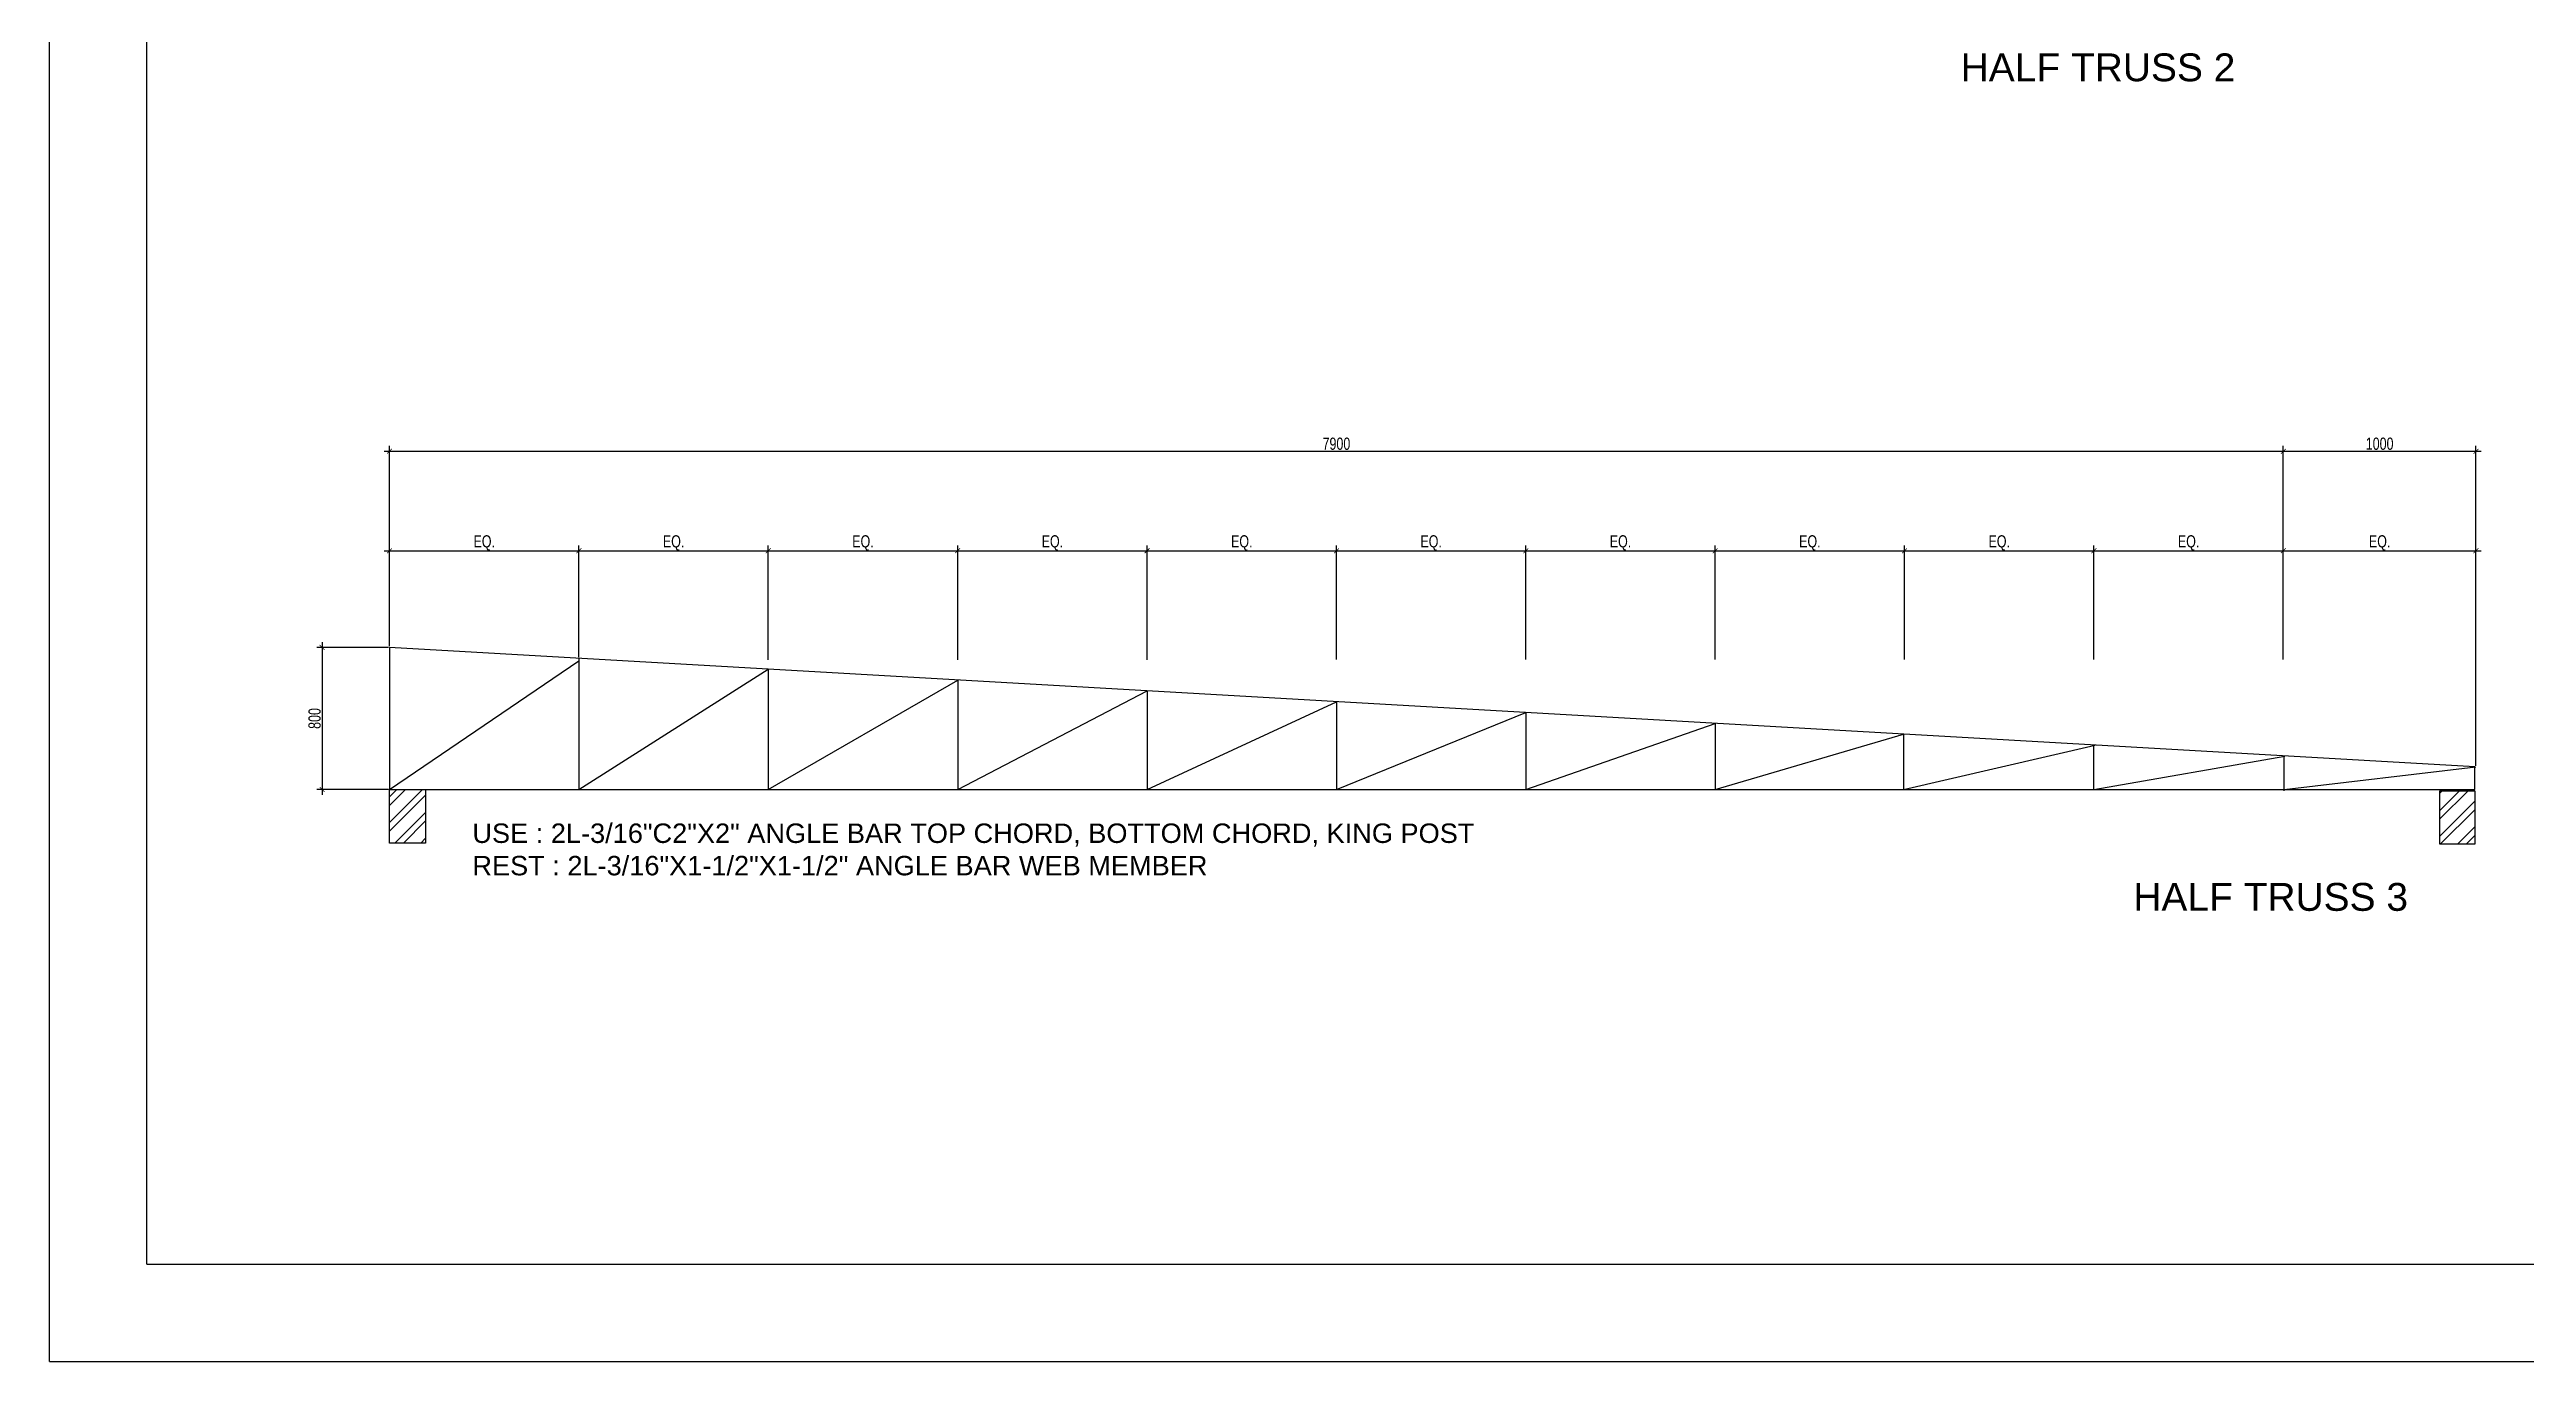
# Model space of a CAD drawing. Header units: millimetres. Extents: x -248340 to 456025, y 261499 to 1049645.
# Drawn here: x 19392 to 70311, y 435004 to 461980 of the extents above; entities that cross this region are included whole.
import ezdxf

# ---------------------------------------------------------------- set-up
doc = ezdxf.new("R2010")
doc.units = ezdxf.units.MM
doc.header["$LTSCALE"] = 8
doc.header["$MEASUREMENT"] = 0
doc.header["$PDMODE"] = 3
doc.header["$PDSIZE"] = 0.3125
doc.linetypes.add('DASHED', pattern=[19.05, 12.7, -6.35])
doc.layers.get('0').update_dxf_attribs({"linetype": 'CONTINUOUS'})
doc.layers.get('DEFPOINTS').update_dxf_attribs({"color": 8, "linetype": 'CONTINUOUS'})
doc.layers.add('13. Text', color=2, linetype='CONTINUOUS', lineweight=5)
doc.layers.add('DIM', color=2, linetype='CONTINUOUS', lineweight=25)
doc.layers.add('mv', color=30, linetype='CONTINUOUS', plot=False)
doc.styles.add('ARIAL', font='arial.ttf')
doc.styles.add('EN-SCL-DIM', font='swisscl.ttf')
doc.dimstyles.new('SC50', dxfattribs={"dimscale": 0.5, "dimtxt": 250, "dimasz": 200, "dimexe": 220, "dimexo": 50, "dimgap": 50, "dimtad": 1, "dimdec": 0, "dimrnd": 1, "dimzin": 0, "dimdsep": 46, "dimlunit": 6, "dimtxsty": 'EN-SCL-DIM', "dimblk": 'ARCHTICK', "dimcen": 100, "dimdle": 220, "dimclrd": 1, "dimclre": 1, "dimclrt": 3, "dimadec": 0, "dimazin": 0, "dimtfac": 1, "dimtdec": 0, "dimtofl": 0, "dimtmove": 0, "dimatfit": 3, "dimldrblk": 'OPEN90', "dimfxl": 1, "dimtolj": 1, "dimtzin": 0, "dimarcsym": 1})

# ---------------------------------------------------------------- blocks, each defined once
blk = doc.blocks.new('_ArchTick')
at = {"color": 0, "linetype": 'ByBlock', "const_width": 0.15}
blk.add_lwpolyline([(-0.5, -0.5), (0.5, 0.5)], dxfattribs=at)
blk = doc.blocks.new('*D883')
at = {"layer": 'DEFPOINTS', "color": 0, "lineweight": 30, "ltscale": 1.25, "transparency": 16777216}
for p in [(30275, 451673), (26382, 449685), (30275, 449461)]:
    blk.add_point(p, dxfattribs=at)
at = {"layer": 'DIM', "color": 1, "lineweight": -2, "ltscale": 1.25, "transparency": 16777216}
for p, q in [((26272, 451673), (30385, 451673)), ((26382, 449710), (26382, 451783)), ((30275, 449486), (30275, 451783))]:
    blk.add_line(p, q, dxfattribs=at)
at = {"layer": 'DIM', "color": 1, "lineweight": -2, "ltscale": 1.25, "transparency": 16777216, "xscale": 100, "yscale": 100, "zscale": 100, "rotation": 180}
blk.add_blockref('_ArchTick', (26382, 451673), dxfattribs=at)
at = {"layer": 'DIM', "color": 1, "lineweight": -2, "ltscale": 1.25, "transparency": 16777216, "xscale": 100, "yscale": 100, "zscale": 100}
blk.add_blockref('_ArchTick', (30275, 451673), dxfattribs=at)
at = {"layer": 'DIM', "color": 3, "ltscale": 1.25, "transparency": 16777216, "insert": (28328, 451833), "char_height": 125, "attachment_point": 5, "style": 'EN-SCL-DIM'}
blk.add_mtext('\\A1;{\\H2x;EQ.}', dxfattribs=at)
blk = doc.blocks.new('_Open90')
at = {"color": 0, "linetype": 'ByBlock', "lineweight": -2}
for p, q in [((0, 0), (-1, 0)), ((-0.5, 0.5), (0, 0)), ((0, 0), (-0.5, -0.5))]:
    blk.add_line(p, q, dxfattribs=at)
blk = doc.blocks.new('*D884')
at = {"layer": 'DEFPOINTS', "color": 0, "lineweight": 30, "ltscale": 1.25, "transparency": 16777216}
for p in [(30275, 451673), (26382, 449685), (30275, 449461)]:
    blk.add_point(p, dxfattribs=at)
at = {"layer": 'DIM', "color": 1, "lineweight": -2, "ltscale": 1.25, "transparency": 16777216}
for p, q in [((26272, 451673), (30385, 451673)), ((26382, 449710), (26382, 451783)), ((30275, 449486), (30275, 451783))]:
    blk.add_line(p, q, dxfattribs=at)
at = {"layer": 'DIM', "color": 1, "lineweight": -2, "ltscale": 1.25, "transparency": 16777216, "xscale": 100, "yscale": 100, "zscale": 100, "rotation": 180}
blk.add_blockref('_ArchTick', (26382, 451673), dxfattribs=at)
at = {"layer": 'DIM', "color": 1, "lineweight": -2, "ltscale": 1.25, "transparency": 16777216, "xscale": 100, "yscale": 100, "zscale": 100}
blk.add_blockref('_ArchTick', (30275, 451673), dxfattribs=at)
at = {"layer": 'DIM', "color": 3, "ltscale": 1.25, "transparency": 16777216, "insert": (28328, 451833), "char_height": 125, "attachment_point": 5, "style": 'EN-SCL-DIM'}
blk.add_mtext('\\A1;{\\H2x;EQ.}', dxfattribs=at)
blk = doc.blocks.new('*D885')
at = {"layer": 'DEFPOINTS', "color": 0, "lineweight": 30, "ltscale": 1.25, "transparency": 16777216}
for p in [(30275, 451673), (26382, 449685), (30275, 449461)]:
    blk.add_point(p, dxfattribs=at)
at = {"layer": 'DIM', "color": 1, "lineweight": -2, "ltscale": 1.25, "transparency": 16777216}
for p, q in [((26272, 451673), (30385, 451673)), ((26382, 449710), (26382, 451783)), ((30275, 449486), (30275, 451783))]:
    blk.add_line(p, q, dxfattribs=at)
at = {"layer": 'DIM', "color": 1, "lineweight": -2, "ltscale": 1.25, "transparency": 16777216, "xscale": 100, "yscale": 100, "zscale": 100, "rotation": 180}
blk.add_blockref('_ArchTick', (26382, 451673), dxfattribs=at)
at = {"layer": 'DIM', "color": 1, "lineweight": -2, "ltscale": 1.25, "transparency": 16777216, "xscale": 100, "yscale": 100, "zscale": 100}
blk.add_blockref('_ArchTick', (30275, 451673), dxfattribs=at)
at = {"layer": 'DIM', "color": 3, "ltscale": 1.25, "transparency": 16777216, "insert": (28328, 451833), "char_height": 125, "attachment_point": 5, "style": 'EN-SCL-DIM'}
blk.add_mtext('\\A1;{\\H2x;EQ.}', dxfattribs=at)
blk = doc.blocks.new('*D865')
at = {"layer": 'DEFPOINTS', "color": 0, "lineweight": 30, "ltscale": 1.25, "transparency": 16777216}
for p in [(41954, 451673), (38061, 449685), (41954, 449409)]:
    blk.add_point(p, dxfattribs=at)
at = {"layer": 'DIM', "color": 1, "lineweight": -2, "ltscale": 1.25, "transparency": 16777216}
for p, q in [((37951, 451673), (42064, 451673)), ((38061, 449710), (38061, 451783)), ((41954, 449434), (41954, 451783))]:
    blk.add_line(p, q, dxfattribs=at)
at = {"layer": 'DIM', "color": 1, "lineweight": -2, "ltscale": 1.25, "transparency": 16777216, "xscale": 100, "yscale": 100, "zscale": 100, "rotation": 180}
blk.add_blockref('_ArchTick', (38061, 451673), dxfattribs=at)
at = {"layer": 'DIM', "color": 1, "lineweight": -2, "ltscale": 1.25, "transparency": 16777216, "xscale": 100, "yscale": 100, "zscale": 100}
blk.add_blockref('_ArchTick', (41954, 451673), dxfattribs=at)
at = {"layer": 'DIM', "color": 3, "ltscale": 1.25, "transparency": 16777216, "insert": (40008, 451833), "char_height": 125, "attachment_point": 5, "style": 'EN-SCL-DIM'}
blk.add_mtext('\\A1;{\\H2x;EQ.}', dxfattribs=at)
blk = doc.blocks.new('*D866')
at = {"layer": 'DEFPOINTS', "color": 0, "lineweight": 30, "ltscale": 1.25, "transparency": 16777216}
for p in [(38061, 451673), (34168, 449685), (38061, 449409)]:
    blk.add_point(p, dxfattribs=at)
at = {"layer": 'DIM', "color": 1, "lineweight": -2, "ltscale": 1.25, "transparency": 16777216}
for p, q in [((34058, 451673), (38171, 451673)), ((34168, 449710), (34168, 451783)), ((38061, 449434), (38061, 451783))]:
    blk.add_line(p, q, dxfattribs=at)
at = {"layer": 'DIM', "color": 1, "lineweight": -2, "ltscale": 1.25, "transparency": 16777216, "xscale": 100, "yscale": 100, "zscale": 100, "rotation": 180}
blk.add_blockref('_ArchTick', (34168, 451673), dxfattribs=at)
at = {"layer": 'DIM', "color": 1, "lineweight": -2, "ltscale": 1.25, "transparency": 16777216, "xscale": 100, "yscale": 100, "zscale": 100}
blk.add_blockref('_ArchTick', (38061, 451673), dxfattribs=at)
at = {"layer": 'DIM', "color": 3, "ltscale": 1.25, "transparency": 16777216, "insert": (36114, 451833), "char_height": 125, "attachment_point": 5, "style": 'EN-SCL-DIM'}
blk.add_mtext('\\A1;{\\H2x;EQ.}', dxfattribs=at)
blk = doc.blocks.new('*D867')
at = {"layer": 'DEFPOINTS', "color": 0, "lineweight": 30, "ltscale": 1.25, "transparency": 16777216}
for p in [(34168, 451673), (30275, 449685), (34168, 449409)]:
    blk.add_point(p, dxfattribs=at)
at = {"layer": 'DIM', "color": 1, "lineweight": -2, "ltscale": 1.25, "transparency": 16777216}
for p, q in [((30165, 451673), (34278, 451673)), ((30275, 449710), (30275, 451783)), ((34168, 449434), (34168, 451783))]:
    blk.add_line(p, q, dxfattribs=at)
at = {"layer": 'DIM', "color": 1, "lineweight": -2, "ltscale": 1.25, "transparency": 16777216, "xscale": 100, "yscale": 100, "zscale": 100, "rotation": 180}
blk.add_blockref('_ArchTick', (30275, 451673), dxfattribs=at)
at = {"layer": 'DIM', "color": 1, "lineweight": -2, "ltscale": 1.25, "transparency": 16777216, "xscale": 100, "yscale": 100, "zscale": 100}
blk.add_blockref('_ArchTick', (34168, 451673), dxfattribs=at)
at = {"layer": 'DIM', "color": 3, "ltscale": 1.25, "transparency": 16777216, "insert": (32221, 451833), "char_height": 125, "attachment_point": 5, "style": 'EN-SCL-DIM'}
blk.add_mtext('\\A1;{\\H2x;EQ.}', dxfattribs=at)
blk = doc.blocks.new('*D868')
at = {"layer": 'DEFPOINTS', "color": 0, "lineweight": 30, "ltscale": 1.25, "transparency": 16777216}
for p in [(45847, 451673), (41954, 449685), (45847, 449410)]:
    blk.add_point(p, dxfattribs=at)
at = {"layer": 'DIM', "color": 1, "lineweight": -2, "ltscale": 1.25, "transparency": 16777216}
for p, q in [((41844, 451673), (45957, 451673)), ((41954, 449710), (41954, 451783)), ((45847, 449435), (45847, 451783))]:
    blk.add_line(p, q, dxfattribs=at)
at = {"layer": 'DIM', "color": 1, "lineweight": -2, "ltscale": 1.25, "transparency": 16777216, "xscale": 100, "yscale": 100, "zscale": 100, "rotation": 180}
blk.add_blockref('_ArchTick', (41954, 451673), dxfattribs=at)
at = {"layer": 'DIM', "color": 1, "lineweight": -2, "ltscale": 1.25, "transparency": 16777216, "xscale": 100, "yscale": 100, "zscale": 100}
blk.add_blockref('_ArchTick', (45847, 451673), dxfattribs=at)
at = {"layer": 'DIM', "color": 3, "ltscale": 1.25, "transparency": 16777216, "insert": (43901, 451833), "char_height": 125, "attachment_point": 5, "style": 'EN-SCL-DIM'}
blk.add_mtext('\\A1;{\\H2x;EQ.}', dxfattribs=at)
blk = doc.blocks.new('*D869')
at = {"layer": 'DEFPOINTS', "color": 0, "lineweight": 30, "ltscale": 1.25, "transparency": 16777216}
for p in [(45847, 451673), (41954, 449685), (45847, 449410)]:
    blk.add_point(p, dxfattribs=at)
at = {"layer": 'DIM', "color": 1, "lineweight": -2, "ltscale": 1.25, "transparency": 16777216}
for p, q in [((41844, 451673), (45957, 451673)), ((41954, 449710), (41954, 451783)), ((45847, 449435), (45847, 451783))]:
    blk.add_line(p, q, dxfattribs=at)
at = {"layer": 'DIM', "color": 1, "lineweight": -2, "ltscale": 1.25, "transparency": 16777216, "xscale": 100, "yscale": 100, "zscale": 100, "rotation": 180}
blk.add_blockref('_ArchTick', (41954, 451673), dxfattribs=at)
at = {"layer": 'DIM', "color": 1, "lineweight": -2, "ltscale": 1.25, "transparency": 16777216, "xscale": 100, "yscale": 100, "zscale": 100}
blk.add_blockref('_ArchTick', (45847, 451673), dxfattribs=at)
at = {"layer": 'DIM', "color": 3, "ltscale": 1.25, "transparency": 16777216, "insert": (43901, 451833), "char_height": 125, "attachment_point": 5, "style": 'EN-SCL-DIM'}
blk.add_mtext('\\A1;{\\H2x;EQ.}', dxfattribs=at)
blk = doc.blocks.new('*D870')
at = {"layer": 'DEFPOINTS', "color": 0, "lineweight": 30, "ltscale": 1.25, "transparency": 16777216}
for p in [(45847, 451673), (41954, 449685), (45847, 449410)]:
    blk.add_point(p, dxfattribs=at)
at = {"layer": 'DIM', "color": 1, "lineweight": -2, "ltscale": 1.25, "transparency": 16777216}
for p, q in [((41844, 451673), (45957, 451673)), ((41954, 449710), (41954, 451783)), ((45847, 449435), (45847, 451783))]:
    blk.add_line(p, q, dxfattribs=at)
at = {"layer": 'DIM', "color": 1, "lineweight": -2, "ltscale": 1.25, "transparency": 16777216, "xscale": 100, "yscale": 100, "zscale": 100, "rotation": 180}
blk.add_blockref('_ArchTick', (41954, 451673), dxfattribs=at)
at = {"layer": 'DIM', "color": 1, "lineweight": -2, "ltscale": 1.25, "transparency": 16777216, "xscale": 100, "yscale": 100, "zscale": 100}
blk.add_blockref('_ArchTick', (45847, 451673), dxfattribs=at)
at = {"layer": 'DIM', "color": 3, "ltscale": 1.25, "transparency": 16777216, "insert": (43901, 451833), "char_height": 125, "attachment_point": 5, "style": 'EN-SCL-DIM'}
blk.add_mtext('\\A1;{\\H2x;EQ.}', dxfattribs=at)
blk = doc.blocks.new('*D871')
at = {"layer": 'DEFPOINTS', "color": 0, "lineweight": 30, "ltscale": 1.25, "transparency": 16777216}
for p in [(57527, 451673), (53634, 449685), (57527, 449410)]:
    blk.add_point(p, dxfattribs=at)
at = {"layer": 'DIM', "color": 1, "lineweight": -2, "ltscale": 1.25, "transparency": 16777216}
for p, q in [((53524, 451673), (57637, 451673)), ((53634, 449710), (53634, 451783)), ((57527, 449435), (57527, 451783))]:
    blk.add_line(p, q, dxfattribs=at)
at = {"layer": 'DIM', "color": 1, "lineweight": -2, "ltscale": 1.25, "transparency": 16777216, "xscale": 100, "yscale": 100, "zscale": 100, "rotation": 180}
blk.add_blockref('_ArchTick', (53634, 451673), dxfattribs=at)
at = {"layer": 'DIM', "color": 1, "lineweight": -2, "ltscale": 1.25, "transparency": 16777216, "xscale": 100, "yscale": 100, "zscale": 100}
blk.add_blockref('_ArchTick', (57527, 451673), dxfattribs=at)
at = {"layer": 'DIM', "color": 3, "ltscale": 1.25, "transparency": 16777216, "insert": (55580, 451833), "char_height": 125, "attachment_point": 5, "style": 'EN-SCL-DIM'}
blk.add_mtext('\\A1;{\\H2x;EQ.}', dxfattribs=at)
blk = doc.blocks.new('*D872')
at = {"layer": 'DEFPOINTS', "color": 0, "lineweight": 30, "ltscale": 1.25, "transparency": 16777216}
for p in [(53634, 451673), (49740, 449685), (53634, 449410)]:
    blk.add_point(p, dxfattribs=at)
at = {"layer": 'DIM', "color": 1, "lineweight": -2, "ltscale": 1.25, "transparency": 16777216}
for p, q in [((49630, 451673), (53744, 451673)), ((49740, 449710), (49740, 451783)), ((53634, 449435), (53634, 451783))]:
    blk.add_line(p, q, dxfattribs=at)
at = {"layer": 'DIM', "color": 1, "lineweight": -2, "ltscale": 1.25, "transparency": 16777216, "xscale": 100, "yscale": 100, "zscale": 100, "rotation": 180}
blk.add_blockref('_ArchTick', (49740, 451673), dxfattribs=at)
at = {"layer": 'DIM', "color": 1, "lineweight": -2, "ltscale": 1.25, "transparency": 16777216, "xscale": 100, "yscale": 100, "zscale": 100}
blk.add_blockref('_ArchTick', (53634, 451673), dxfattribs=at)
at = {"layer": 'DIM', "color": 3, "ltscale": 1.25, "transparency": 16777216, "insert": (51687, 451833), "char_height": 125, "attachment_point": 5, "style": 'EN-SCL-DIM'}
blk.add_mtext('\\A1;{\\H2x;EQ.}', dxfattribs=at)
blk = doc.blocks.new('*D873')
at = {"layer": 'DEFPOINTS', "color": 0, "lineweight": 30, "ltscale": 1.25, "transparency": 16777216}
for p in [(49740, 451673), (45847, 449685), (49740, 449410)]:
    blk.add_point(p, dxfattribs=at)
at = {"layer": 'DIM', "color": 1, "lineweight": -2, "ltscale": 1.25, "transparency": 16777216}
for p, q in [((45737, 451673), (49850, 451673)), ((45847, 449710), (45847, 451783)), ((49740, 449435), (49740, 451783))]:
    blk.add_line(p, q, dxfattribs=at)
at = {"layer": 'DIM', "color": 1, "lineweight": -2, "ltscale": 1.25, "transparency": 16777216, "xscale": 100, "yscale": 100, "zscale": 100, "rotation": 180}
blk.add_blockref('_ArchTick', (45847, 451673), dxfattribs=at)
at = {"layer": 'DIM', "color": 1, "lineweight": -2, "ltscale": 1.25, "transparency": 16777216, "xscale": 100, "yscale": 100, "zscale": 100}
blk.add_blockref('_ArchTick', (49740, 451673), dxfattribs=at)
at = {"layer": 'DIM', "color": 3, "ltscale": 1.25, "transparency": 16777216, "insert": (47794, 451833), "char_height": 125, "attachment_point": 5, "style": 'EN-SCL-DIM'}
blk.add_mtext('\\A1;{\\H2x;EQ.}', dxfattribs=at)
blk = doc.blocks.new('*D874')
at = {"layer": 'DEFPOINTS', "color": 0, "lineweight": 30, "ltscale": 1.25, "transparency": 16777216}
for p in [(61420, 451673), (57527, 449685), (61420, 449410)]:
    blk.add_point(p, dxfattribs=at)
at = {"layer": 'DIM', "color": 1, "lineweight": -2, "ltscale": 1.25, "transparency": 16777216}
for p, q in [((57417, 451673), (61530, 451673)), ((57527, 449710), (57527, 451783)), ((61420, 449435), (61420, 451783))]:
    blk.add_line(p, q, dxfattribs=at)
at = {"layer": 'DIM', "color": 1, "lineweight": -2, "ltscale": 1.25, "transparency": 16777216, "xscale": 100, "yscale": 100, "zscale": 100, "rotation": 180}
blk.add_blockref('_ArchTick', (57527, 451673), dxfattribs=at)
at = {"layer": 'DIM', "color": 1, "lineweight": -2, "ltscale": 1.25, "transparency": 16777216, "xscale": 100, "yscale": 100, "zscale": 100}
blk.add_blockref('_ArchTick', (61420, 451673), dxfattribs=at)
at = {"layer": 'DIM', "color": 3, "ltscale": 1.25, "transparency": 16777216, "insert": (59473, 451833), "char_height": 125, "attachment_point": 5, "style": 'EN-SCL-DIM'}
blk.add_mtext('\\A1;{\\H2x;EQ.}', dxfattribs=at)
blk = doc.blocks.new('*D886')
at = {"layer": 'DEFPOINTS', "color": 0, "lineweight": 30, "ltscale": 1.25, "transparency": 16777216}
for p in [(65313, 453720), (65313, 450609), (26382, 449685)]:
    blk.add_point(p, dxfattribs=at)
at = {"layer": 'DIM', "color": 1, "lineweight": -2, "ltscale": 1.25, "transparency": 16777216}
for p, q in [((26272, 453720), (65423, 453720)), ((26382, 449710), (26382, 453830)), ((65313, 450634), (65313, 453830))]:
    blk.add_line(p, q, dxfattribs=at)
at = {"layer": 'DIM', "color": 1, "lineweight": -2, "ltscale": 1.25, "transparency": 16777216, "xscale": 100, "yscale": 100, "zscale": 100, "rotation": 180}
blk.add_blockref('_ArchTick', (26382, 453720), dxfattribs=at)
at = {"layer": 'DIM', "color": 1, "lineweight": -2, "ltscale": 1.25, "transparency": 16777216, "xscale": 100, "yscale": 100, "zscale": 100}
blk.add_blockref('_ArchTick', (65313, 453720), dxfattribs=at)
at = {"layer": 'DIM', "color": 3, "ltscale": 1.25, "transparency": 16777216, "insert": (45847, 453873), "char_height": 125, "attachment_point": 5, "style": 'EN-SCL-DIM'}
blk.add_mtext('\\A1;{\\H2x;7900}', dxfattribs=at)
blk = doc.blocks.new('*D875')
at = {"layer": 'DEFPOINTS', "color": 0, "lineweight": 30, "ltscale": 1.25, "transparency": 16777216}
for p in [(69273, 453720), (65313, 450609), (69273, 447228)]:
    blk.add_point(p, dxfattribs=at)
at = {"layer": 'DIM', "color": 1, "lineweight": -2, "ltscale": 1.25, "transparency": 16777216}
for p, q in [((65203, 453720), (69383, 453720)), ((65313, 450634), (65313, 453830)), ((69273, 447253), (69273, 453830))]:
    blk.add_line(p, q, dxfattribs=at)
at = {"layer": 'DIM', "color": 1, "lineweight": -2, "ltscale": 1.25, "transparency": 16777216, "xscale": 100, "yscale": 100, "zscale": 100, "rotation": 180}
blk.add_blockref('_ArchTick', (65313, 453720), dxfattribs=at)
at = {"layer": 'DIM', "color": 1, "lineweight": -2, "ltscale": 1.25, "transparency": 16777216, "xscale": 100, "yscale": 100, "zscale": 100}
blk.add_blockref('_ArchTick', (69273, 453720), dxfattribs=at)
at = {"layer": 'DIM', "color": 3, "ltscale": 1.25, "transparency": 16777216, "insert": (67293, 453873), "char_height": 125, "attachment_point": 5, "style": 'EN-SCL-DIM'}
blk.add_mtext('\\A1;{\\H2x;1000}', dxfattribs=at)
blk = doc.blocks.new('*D887')
at = {"layer": 'DEFPOINTS', "color": 0, "lineweight": 30, "ltscale": 1.25, "transparency": 16777216}
for p in [(26382, 449685), (24994, 446765), (26382, 446765)]:
    blk.add_point(p, dxfattribs=at)
at = {"layer": 'DIM', "color": 1, "lineweight": -2, "ltscale": 1.25, "transparency": 16777216}
for p, q in [((26357, 449685), (24884, 449685)), ((24994, 449795), (24994, 446655)), ((26357, 446765), (24884, 446765))]:
    blk.add_line(p, q, dxfattribs=at)
at = {"layer": 'DIM', "color": 1, "lineweight": -2, "ltscale": 1.25, "transparency": 16777216, "xscale": 100, "yscale": 100, "zscale": 100}
for p, rotation in [((24994, 449685), 90), ((24994, 446765), 270)]:
    blk.add_blockref('_ArchTick', p, dxfattribs=dict(at, rotation=rotation))
at = {"layer": 'DIM', "color": 3, "ltscale": 1.25, "transparency": 16777216, "insert": (24841, 448225), "char_height": 125, "attachment_point": 5, "rotation": 90, "style": 'EN-SCL-DIM'}
blk.add_mtext('\\A1;{\\H2x;800}', dxfattribs=at)
blk = doc.blocks.new('*D876')
at = {"layer": 'DEFPOINTS', "color": 0, "lineweight": 30, "ltscale": 1.25, "transparency": 16777216}
for p in [(65313, 451673), (61420, 449685), (65313, 449410)]:
    blk.add_point(p, dxfattribs=at)
at = {"layer": 'DIM', "color": 1, "lineweight": -2, "ltscale": 1.25, "transparency": 16777216}
for p, q in [((61310, 451673), (65423, 451673)), ((61420, 449710), (61420, 451783)), ((65313, 449435), (65313, 451783))]:
    blk.add_line(p, q, dxfattribs=at)
at = {"layer": 'DIM', "color": 1, "lineweight": -2, "ltscale": 1.25, "transparency": 16777216, "xscale": 100, "yscale": 100, "zscale": 100, "rotation": 180}
blk.add_blockref('_ArchTick', (61420, 451673), dxfattribs=at)
at = {"layer": 'DIM', "color": 1, "lineweight": -2, "ltscale": 1.25, "transparency": 16777216, "xscale": 100, "yscale": 100, "zscale": 100}
blk.add_blockref('_ArchTick', (65313, 451673), dxfattribs=at)
at = {"layer": 'DIM', "color": 3, "ltscale": 1.25, "transparency": 16777216, "insert": (63366, 451833), "char_height": 125, "attachment_point": 5, "style": 'EN-SCL-DIM'}
blk.add_mtext('\\A1;{\\H2x;EQ.}', dxfattribs=at)
blk = doc.blocks.new('*D877')
at = {"layer": 'DEFPOINTS', "color": 0, "lineweight": 30, "ltscale": 1.25, "transparency": 16777216}
for p in [(69273, 451673), (65313, 449685), (69273, 449410)]:
    blk.add_point(p, dxfattribs=at)
at = {"layer": 'DIM', "color": 1, "lineweight": -2, "ltscale": 1.25, "transparency": 16777216}
for p, q in [((65203, 451673), (69383, 451673)), ((65313, 449710), (65313, 451783)), ((69273, 449435), (69273, 451783))]:
    blk.add_line(p, q, dxfattribs=at)
at = {"layer": 'DIM', "color": 1, "lineweight": -2, "ltscale": 1.25, "transparency": 16777216, "xscale": 100, "yscale": 100, "zscale": 100, "rotation": 180}
blk.add_blockref('_ArchTick', (65313, 451673), dxfattribs=at)
at = {"layer": 'DIM', "color": 1, "lineweight": -2, "ltscale": 1.25, "transparency": 16777216, "xscale": 100, "yscale": 100, "zscale": 100}
blk.add_blockref('_ArchTick', (69273, 451673), dxfattribs=at)
at = {"layer": 'DIM', "color": 3, "ltscale": 1.25, "transparency": 16777216, "insert": (67293, 451833), "char_height": 125, "attachment_point": 5, "style": 'EN-SCL-DIM'}
blk.add_mtext('\\A1;{\\H2x;EQ.}', dxfattribs=at)

msp = doc.modelspace()

# ---------------------------------------------------------------- hatches: boundary and pattern name
at = {"lineweight": 30, "ltscale": 1.25}
h = msp.add_hatch(dxfattribs=at)
h.set_pattern_fill('ANSI32', color=5, scale=1000)
h.set_pattern_definition([(45, (-334142.98, 575585.45), (-265.16504, 265.16504), []), (45, (-333966.2, 575585.45), (-265.16504, 265.16504), [])])
h.paths.add_polyline_path([(27122.06, 446764.586), (26381.542, 446764.586), (26381.542, 445664.409), (27122.06, 445664.409)])
h.paths.add_polyline_path([(68527.601, 446739.993), (68527.601, 445639.816), (69247.045, 445639.816), (69247.045, 446739.993)])

# ---------------------------------------------------------------- linework, layer by layer
at = {"color": 2, "ltscale": 1.25}
for p, q in [((26381.542, 449684.51), (26381.542, 446764.586)), ((69247.045, 447227.82), (26381.542, 449684.51)), ((69247.045, 446764.586), (69247.045, 447227.82)), ((26381.542, 446764.586), (69247.045, 446764.586))]:
    msp.add_line(p, q, dxfattribs=at)
at = {"color": 5, "ltscale": 1.25}
for p, q in [((26381.542, 446764.586), (30274.69, 449409.402)), ((30274.69, 449461.388), (30274.69, 446764.586)), ((30274.69, 446764.586), (34167.964, 449238.258)), ((34167.964, 449238.258), (34167.964, 446764.586)), ((34167.964, 446764.586), (38061.239, 449015.128)), ((38061.239, 449015.128), (38061.239, 446764.586)), ((38061.239, 446764.586), (41954.387, 448792.006)), ((41954.387, 448792.006), (41954.387, 446764.586)), ((41954.387, 446764.586), (45847.661, 448568.876)), ((45847.661, 448568.876), (45847.661, 446764.586)), ((45847.661, 446764.586), (49740.936, 448345.746)), ((49740.936, 448345.746), (49740.936, 446764.586)), ((49740.936, 446764.586), (53634.21, 448122.616)), ((53634.21, 448122.616), (53634.21, 446764.586)), ((53634.21, 446764.586), (57506.284, 447900.702)), ((57506.284, 447900.702), (57506.284, 446764.586)), ((57506.284, 446764.586), (61445.496, 447674.939)), ((61419.871, 446764.586), (61419.871, 447676.408)), ((61419.871, 446764.586), (65346.271, 447451.379)), ((65333.458, 446739.993), (65333.458, 447452.114)), ((65333.458, 446764.586), (69272.671, 447227.82))]:
    msp.add_line(p, q, dxfattribs=at)
at = {"color": 1, "ltscale": 1.25}
for points in [[(26381.542, 446764.586), (27122.06, 446764.586), (27122.06, 445664.409), (26381.542, 445664.409)], [(68527.601, 446739.993), (69247.045, 446739.993), (69247.045, 445639.816), (68527.601, 445639.816)]]:
    msp.add_lwpolyline(points, close=True, dxfattribs=at)
at = {"layer": 'mv', "color": 6}
for p, q in [((19391.713, 435004.096), (19391.713, 494404.096)), ((21391.713, 437004.096), (21391.713, 492404.096)), ((21391.713, 437004.096), (100991.713, 437004.096)), ((19391.713, 435004.096), (103491.713, 435004.096))]:
    msp.add_line(p, q, dxfattribs=at)

# ---------------------------------------------------------------- texts
at = {"color": 3, "linetype": 'DASHED', "ltscale": 1.25, "insert": (28084.042, 446065.447), "char_height": 399.59436, "width": 21705.70548, "attachment_point": 1, "style": 'ARIAL'}
msp.add_mtext('USE : 2L-3/16"C2"X2" ANGLE BAR TOP CHORD, BOTTOM CHORD, KING POST\\PREST : 2L-3/16"X1-1/2"X1-1/2" ANGLE BAR WEB MEMBER', dxfattribs=at)
at = {"layer": '13. Text', "color": 3, "char_height": 572.90757, "width": 8109.17729, "attachment_point": 1, "style": 'ARIAL'}
for s, insert in [('HALF TRUSS 2', (58679.4, 461899.943)), ('HALF TRUSS 3', (62229.044, 444843.152))]:
    msp.add_mtext(s, dxfattribs=dict(at, insert=insert))

# ---------------------------------------------------------------- dimensions: what is measured, and where the dimension line sits
at = {"layer": 'DIM', "color": 0, "ltscale": 1.25}
dim = msp.add_linear_dim(base=(65313.019, 453719.56), p1=(26381.542, 449684.51), p2=(65313.019, 450608.943), text='{\\H2x;7900}', dimstyle='SC50', dxfattribs=at)
dim.commit()
dim.dimension.update_dxf_attribs({"geometry": '*D886', "text_midpoint": (45847.28, 453719.56), "dimtype": 160})
for base, p1, p2, text, picture, middle in [((69272.671, 453719.56), (65313.019, 450608.943), (69272.671, 447227.82), '{\\H2x;1000}', '*D875', (67292.845, 453872.59)), ((30274.69, 451673.104), (26381.542, 449684.51), (30274.69, 449461.388), '{\\H2x;EQ.}', '*D883', (28328.116, 451833.098)), ((30274.69, 451673.104), (26381.542, 449684.51), (30274.69, 449461.388), '{\\H2x;EQ.}', '*D884', (28328.116, 451833.098)), ((30274.69, 451673.104), (26381.542, 449684.51), (30274.69, 449461.388), '{\\H2x;EQ.}', '*D885', (28328.116, 451833.098)), ((34167.837, 451673.104), (30274.69, 449684.51), (34167.837, 449409.402), '{\\H2x;EQ.}', '*D867', (32221.263, 451833.098)), ((38060.985, 451673.104), (34167.837, 449684.51), (38060.985, 449409.402), '{\\H2x;EQ.}', '*D866', (36114.411, 451833.098)), ((41954.133, 451673.104), (38060.985, 449684.51), (41954.133, 449409.402), '{\\H2x;EQ.}', '*D865', (40007.559, 451833.098)), ((45847.28, 451673.294), (41954.133, 449684.7), (45847.28, 449409.592), '{\\H2x;EQ.}', '*D868', (43900.706, 451833.288)), ((45847.28, 451673.294), (41954.133, 449684.7), (45847.28, 449409.592), '{\\H2x;EQ.}', '*D869', (43900.706, 451833.288)), ((45847.28, 451673.294), (41954.133, 449684.7), (45847.28, 449409.592), '{\\H2x;EQ.}', '*D870', (43900.706, 451833.288)), ((49740.428, 451673.294), (45847.28, 449684.7), (49740.428, 449409.592), '{\\H2x;EQ.}', '*D873', (47793.854, 451833.288)), ((53633.576, 451673.294), (49740.428, 449684.7), (53633.576, 449409.592), '{\\H2x;EQ.}', '*D872', (51687.002, 451833.288)), ((57526.723, 451673.294), (53633.576, 449684.7), (57526.723, 449409.592), '{\\H2x;EQ.}', '*D871', (55580.15, 451833.288)), ((61419.871, 451673.294), (57526.723, 449684.7), (61419.871, 449409.592), '{\\H2x;EQ.}', '*D874', (59473.297, 451833.288)), ((65313.019, 451673.294), (61419.871, 449684.7), (65313.019, 449409.592), '{\\H2x;EQ.}', '*D876', (63366.445, 451833.288)), ((69272.671, 451673.294), (65313.019, 449684.7), (69272.671, 449409.592), '{\\H2x;EQ.}', '*D877', (67292.845, 451833.288))]:
    dim = msp.add_linear_dim(base=base, p1=p1, p2=p2, text=text, dimstyle='SC50', dxfattribs=at)
    dim.commit()
    dim.dimension.update_dxf_attribs({"geometry": picture, "text_midpoint": middle})
dim = msp.add_linear_dim(base=(24993.992, 446764.586), p1=(26381.542, 449684.51), p2=(26381.542, 446764.586), angle=90, text='{\\H2x;800}', dimstyle='SC50', dxfattribs=at)
dim.commit()
dim.dimension.update_dxf_attribs({"geometry": '*D887', "text_midpoint": (24840.961, 448224.548)})

doc.saveas('drawing.dxf')
